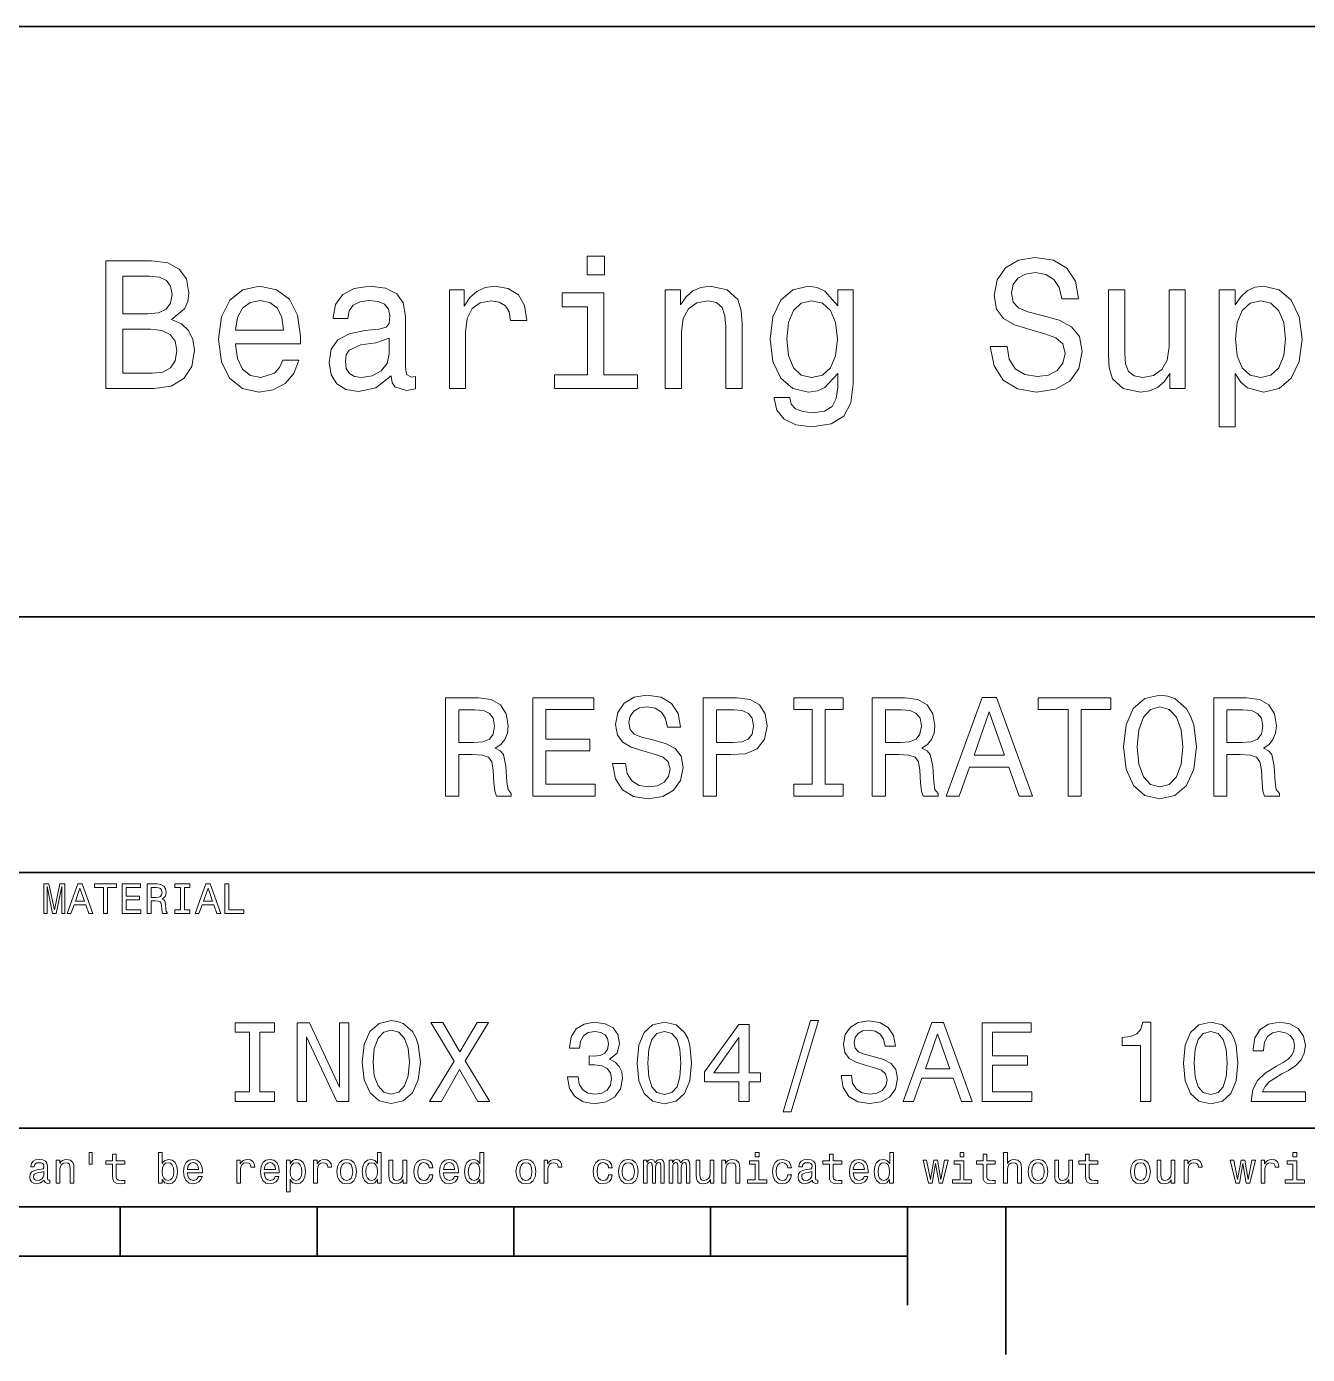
# Model space of a CAD drawing. Extents: x 0 to 420, y 0 to 297.
# Drawn here: x 265.2 to 330.3, y 2.5 to 70 of the extents above; entities that cross this region are included whole.
import ezdxf

# ---------------------------------------------------------------- set-up
doc = ezdxf.new("R2010")
doc.units = 0

msp = doc.modelspace()

# ---------------------------------------------------------------- linework, layer by layer
at = {"color": 7, "lineweight": 35}
for p, q in [((220, 70), (410, 70)), ((220, 40), (385, 40)), ((220, 27), (385, 27)), ((220, 14), (385, 14)), ((10, 10), (410, 10)), ((220, 10), (410, 10)), ((110, 7.5), (310, 7.5))]:
    msp.add_line(p, q, dxfattribs=at)
at = {"color": 7, "lineweight": 35, "ltscale": 0.0625}
for p, q in [((270, 10), (270, 7.5)), ((280, 10), (280, 7.5)), ((290, 10), (290, 7.5)), ((300, 10), (300, 7.5))]:
    msp.add_line(p, q, dxfattribs=at)
at = {"color": 7, "lineweight": 35, "ltscale": 0.125}
msp.add_line((310, 10), (310, 5), dxfattribs=at)
at = {"color": 7, "lineweight": 35, "ltscale": 0.1875}
msp.add_line((315, 10), (315, 2.5), dxfattribs=at)
at = {"color": 7, "lineweight": 13}
for points in [[(272.606598, 55.107708), (273.262238, 55.650936), (273.430817, 56.016209), (273.48703, 56.465775), (273.365265, 57.168224), (273, 57.673988), (272.409912, 57.983067), (271.585724, 58.095459), (269.272308, 58.095459), (269.272308, 51.595459), (271.716858, 51.595459), (272.587891, 51.726582), (273.234131, 52.110588), (273.636871, 52.719379), (273.777374, 53.543587), (273.693054, 54.09618), (273.468292, 54.555115), (273.102997, 54.892288)], [(294.597961, 58.320244), (293.726929, 58.320244), (293.726929, 57.383644), (294.597961, 57.383644)], [(315.062653, 53.740273), (314.210358, 53.740273), (314.397675, 52.747475), (314.865967, 52.01693), (315.587158, 51.576729), (316.561218, 51.417503), (317.525909, 51.56736), (318.247101, 51.979465), (318.706024, 52.625717), (318.874634, 53.478024), (318.734131, 54.246037), (318.340759, 54.742432), (317.703888, 55.070244), (316.851563, 55.313759), (316.121033, 55.491714), (315.643372, 55.697765), (315.371735, 55.997475), (315.287445, 56.465775), (315.371735, 56.887245), (315.615265, 57.205688), (315.989899, 57.421108), (316.505035, 57.496037), (317.02951, 57.402374), (317.44162, 57.149494), (317.713257, 56.728024), (317.84436, 56.1567), (318.696655, 56.1567), (318.696655, 56.17543), (318.546814, 57.055832), (318.106628, 57.711452), (317.413513, 58.123558), (316.476929, 58.264046), (315.634003, 58.123558), (314.978363, 57.730186), (314.556885, 57.121395), (314.407043, 56.334652), (314.528809, 55.632202), (314.884705, 55.154537), (315.446655, 54.836094), (316.214691, 54.592579), (316.973328, 54.377159), (317.544647, 54.171108), (317.891205, 53.871395), (318.012939, 53.384365), (317.900574, 52.887966), (317.610229, 52.513325), (317.170013, 52.279175), (316.598694, 52.20425), (315.961792, 52.307274), (315.474762, 52.606987), (315.16568, 53.094017)], [(271.407776, 55.398052), (270.134003, 55.398052), (270.134003, 57.318081), (271.482697, 57.318081), (271.988464, 57.261887), (272.34436, 57.0933), (272.559784, 56.802952), (272.634705, 56.372116), (272.550415, 55.94128), (272.325623, 55.641567), (271.94162, 55.45425)], [(275.856598, 53.871395), (279.153442, 53.871395), (279.162811, 54.255402), (279.012939, 55.332489), (278.600861, 56.137966), (277.945221, 56.625), (277.074188, 56.802952), (276.221893, 56.615631), (275.566254, 56.091137), (275.144806, 55.238831), (274.994934, 54.11491), (275.135437, 52.962894), (275.556915, 52.119953), (276.203156, 51.595459), (277.046082, 51.417503), (277.776642, 51.539265), (278.376068, 51.857708), (278.816254, 52.363472), (279.069153, 53.037823), (278.254303, 53.037823), (278.085724, 52.663181), (277.842194, 52.382202), (277.149109, 52.157417), (276.615265, 52.260445), (276.212524, 52.588253), (275.950287, 53.122116), (275.856598, 53.843296)], [(283.761505, 52.25108), (283.761505, 52.22298), (283.80835, 51.904537), (283.948822, 51.679752), (284.538879, 51.501801), (284.997833, 51.576729), (284.997833, 52.213615), (284.801147, 52.185516), (284.538879, 52.307274), (284.492065, 52.681915), (284.492065, 55.28566), (284.379669, 55.950645), (284.051849, 56.418945), (283.48053, 56.699924), (282.675049, 56.802952), (281.888306, 56.690559), (281.307617, 56.372116), (280.942352, 55.875717), (280.820587, 55.2201), (280.820587, 55.163902), (281.560516, 55.163902), (281.626068, 55.557274), (281.832123, 55.838253), (282.169281, 56.006844), (282.646973, 56.072403), (283.105896, 56.025574), (283.433716, 55.885086), (283.630402, 55.641567), (283.695953, 55.304394), (283.658478, 54.911022), (283.508636, 54.714336), (283.134003, 54.620674), (282.431549, 54.545746), (281.626068, 54.377159), (281.054749, 54.077446), (280.71756, 53.609146), (280.614532, 52.916065), (280.708191, 52.297909), (280.998535, 51.838974), (281.466858, 51.54863), (282.113098, 51.445602), (282.984131, 51.642288)], [(286.721161, 51.595459), (287.54538, 51.595459), (287.54538, 54.470818), (287.629669, 55.163902), (287.882538, 55.660301), (288.294647, 55.960014), (288.84726, 56.063038), (289.259338, 55.997475), (289.56842, 55.810158), (289.755737, 55.491714), (289.82132, 55.060875), (290.654877, 55.060875), (290.54248, 55.819523), (290.233398, 56.362751), (289.718292, 56.690559), (289.015839, 56.802952), (288.538177, 56.728024), (288.126068, 56.540703), (287.760803, 56.22226), (287.470459, 55.791424), (287.470459, 56.625), (286.721161, 56.625)], [(297.688751, 51.595459), (298.512939, 51.595459), (298.512939, 54.498917), (298.59726, 55.163902), (298.868866, 55.650936), (299.290344, 55.950645), (299.852295, 56.063038), (300.301849, 55.969379), (300.582825, 55.716496), (300.723328, 55.295029), (300.770142, 54.733067), (300.770142, 51.595459), (301.59436, 51.595459), (301.59436, 54.901653), (301.556885, 55.566639), (301.388306, 56.119232), (300.835724, 56.625), (299.97406, 56.802952), (299.496368, 56.737389), (299.093658, 56.559437), (298.747101, 56.259724), (298.475494, 55.856987), (298.475494, 56.625), (297.688751, 56.625)], [(307.242065, 51.820244), (307.242065, 56.625), (306.455322, 56.625), (306.455322, 55.810158), (305.809052, 56.550072), (305.41568, 56.737389), (304.975494, 56.802952), (304.179382, 56.615631), (303.561218, 56.091137), (303.158478, 55.248196), (303.018005, 54.11491), (303.158478, 52.97226), (303.561218, 52.129322), (304.179382, 51.595459), (304.975494, 51.417503), (305.425049, 51.483067), (305.799683, 51.651653), (306.455322, 52.363472), (306.455322, 51.651653), (306.380371, 51.089695), (306.174347, 50.686958), (305.780975, 50.452808), (305.190918, 50.368515), (304.675781, 50.424709), (304.310516, 50.565201), (304.095093, 50.808716), (304.02951, 51.136524), (303.233398, 51.136524), (303.233398, 51.09906), (303.355164, 50.499638), (303.729797, 50.050072), (304.329224, 49.759724), (305.144073, 49.656696), (306.118134, 49.797188), (306.764404, 50.190559), (307.129669, 50.874279)], [(326.657776, 55.847622), (326.657776, 56.625), (325.833557, 56.625), (325.833557, 49.647331), (326.657776, 49.647331), (326.657776, 52.363472), (326.94812, 51.923267), (327.275909, 51.632923), (328.100128, 51.417503), (328.886871, 51.595459), (329.505035, 52.129322), (329.907776, 52.97226), (330.057617, 54.11491), (329.907776, 55.248196), (329.505035, 56.091137), (328.886871, 56.615631), (328.100128, 56.802952), (327.650574, 56.746758), (327.266541, 56.568802), (326.938751, 56.269089)], [(275.856598, 54.56448), (275.959625, 55.210732), (276.212524, 55.6884), (276.596527, 55.978745), (277.102295, 56.081772), (277.598694, 55.978745), (277.982697, 55.6884), (278.216858, 55.210732), (278.301147, 54.56448)], [(294.569885, 52.288544), (294.569885, 56.456409), (292.453156, 56.456409), (292.453156, 55.75396), (293.745667, 55.75396), (293.745667, 52.288544), (292.059784, 52.288544), (292.059784, 51.595459), (296.274475, 51.595459), (296.274475, 52.288544)], [(303.8703, 54.11491), (303.95459, 54.948486), (304.207489, 55.566639), (304.600861, 55.931915), (305.125336, 56.063038), (305.677948, 55.931915), (306.090027, 55.566639), (306.342926, 54.948486), (306.436584, 54.11491), (306.342926, 53.262608), (306.090027, 52.653816), (305.677948, 52.279175), (305.125336, 52.157417), (304.600861, 52.279175), (304.207489, 52.653816), (303.95459, 53.271973)], [(324.119568, 56.625), (323.29538, 56.625), (323.29538, 53.721539), (323.201721, 53.047188), (322.930115, 52.560158), (322.508636, 52.260445), (321.956024, 52.166786), (321.515839, 52.241714), (321.234863, 52.466496), (321.075623, 52.850502), (321.038177, 53.39373), (321.038177, 56.625), (320.213959, 56.625), (320.213959, 53.318802), (320.242065, 52.653816), (320.420013, 52.101223), (320.963257, 51.595459), (321.83429, 51.417503), (322.302582, 51.483067), (322.705322, 51.651653), (323.051849, 51.942001), (323.332825, 52.363472), (323.332825, 51.595459), (324.119568, 51.595459)], [(327.959656, 52.157417), (327.407043, 52.279175), (327.004303, 52.653816), (326.751434, 53.262608), (326.667145, 54.11491), (326.751434, 54.957851), (327.004303, 55.566639), (327.407043, 55.931915), (327.959656, 56.063038), (328.465393, 55.931915), (328.868134, 55.557274), (329.121033, 54.948486), (329.214691, 54.11491), (329.121033, 53.271973), (328.868134, 52.653816), (328.465393, 52.279175)], [(271.613831, 52.372837), (270.134003, 52.372837), (270.134003, 54.611309), (271.52951, 54.611309), (272.119568, 54.545746), (272.541046, 54.34906), (272.793945, 54.011887), (272.878235, 53.524853), (272.793945, 53.009724), (272.559784, 52.653816), (272.166412, 52.4384)], [(283.667847, 53.356266), (283.55545, 52.869236), (283.255737, 52.494595), (282.806183, 52.25108), (282.253601, 52.166786), (281.897675, 52.213615), (281.644806, 52.363472), (281.485565, 52.625717), (281.438751, 52.990993), (281.476196, 53.318802), (281.626068, 53.552952), (282.225494, 53.815201), (282.984131, 53.927593), (283.667847, 54.152374)], [(286.527374, 30.881124), (287.197418, 30.881124), (287.197418, 32.992077), (287.881836, 32.992077), (288.386169, 32.970463), (288.703186, 32.869598), (288.876099, 32.631844), (288.94812, 32.206772), (288.984161, 31.558357), (289.027374, 31.133286), (289.113831, 30.881124), (289.870331, 30.881124), (289.870331, 31.018013), (289.70462, 31.219742), (289.646973, 31.594381), (289.596558, 32.401299), (289.47406, 32.999279), (289.30835, 33.1866), (289.049011, 33.323486), (289.337189, 33.503601), (289.53891, 33.755764), (289.668579, 34.072765), (289.711823, 34.454613), (289.610962, 35.059799), (289.322784, 35.513687), (288.84726, 35.787464), (288.198853, 35.881126), (286.527374, 35.881126)], [(290.958221, 30.881124), (294.128235, 30.881124), (294.128235, 31.486311), (291.621033, 31.486311), (291.621033, 33.179394), (293.854462, 33.179394), (293.854462, 33.777378), (291.621033, 33.777378), (291.621033, 35.275936), (294.070618, 35.275936), (294.070618, 35.881126), (290.958221, 35.881126)], [(295.670044, 32.530979), (295.014404, 32.530979), (295.158508, 31.767292), (295.518738, 31.205332), (296.073486, 30.866714), (296.822784, 30.744236), (297.56485, 30.85951), (298.119598, 31.176514), (298.472626, 31.673632), (298.602325, 32.32925), (298.494232, 32.920029), (298.19165, 33.301872), (297.701721, 33.554035), (297.046112, 33.741356), (296.484161, 33.878242), (296.11673, 34.036743), (295.907776, 34.267292), (295.842957, 34.627522), (295.907776, 34.951729), (296.095093, 35.196686), (296.383301, 35.362392), (296.779541, 35.420029), (297.183014, 35.347984), (297.5, 35.153458), (297.708954, 34.82925), (297.809814, 34.389771), (298.465424, 34.389771), (298.465424, 34.404179), (298.350159, 35.081413), (298.011536, 35.585735), (297.478394, 35.902737), (296.757935, 36.010807), (296.109528, 35.902737), (295.605194, 35.600143), (295.280975, 35.131844), (295.16571, 34.526657), (295.259369, 33.986313), (295.533142, 33.618877), (295.965424, 33.37392), (296.556213, 33.1866), (297.139771, 33.020893), (297.579254, 32.862392), (297.845825, 32.631844), (297.939484, 32.257206), (297.853027, 31.87536), (297.6297, 31.587177), (297.291077, 31.407061), (296.851593, 31.349424), (296.361664, 31.428675), (295.98703, 31.659222), (295.749298, 32.033863)], [(299.625366, 30.881124), (300.288177, 30.881124), (300.288177, 32.992077), (301.023071, 32.992077), (301.765137, 33.028099), (302.355927, 33.280258), (302.737762, 33.770172), (302.867432, 34.440201), (302.766571, 35.059799), (302.478394, 35.513687), (302.002899, 35.787464), (301.354462, 35.881126), (299.625366, 35.881126)], [(305.151306, 31.486311), (304.229126, 31.486311), (304.229126, 30.881124), (306.736328, 30.881124), (306.736328, 31.486311), (305.814117, 31.486311), (305.814117, 35.275936), (306.736328, 35.275936), (306.736328, 35.881126), (304.229126, 35.881126), (304.229126, 35.275936), (305.151306, 35.275936)], [(308.213257, 30.881124), (308.883301, 30.881124), (308.883301, 32.992077), (309.567719, 32.992077), (310.072052, 32.970463), (310.389069, 32.869598), (310.561951, 32.631844), (310.634003, 32.206772), (310.670044, 31.558357), (310.713257, 31.133286), (310.799713, 30.881124), (311.556213, 30.881124), (311.556213, 31.018013), (311.390503, 31.219742), (311.332855, 31.594381), (311.28244, 32.401299), (311.159943, 32.999279), (310.994232, 33.1866), (310.734863, 33.323486), (311.023071, 33.503601), (311.224792, 33.755764), (311.354462, 34.072765), (311.397705, 34.454613), (311.296844, 35.059799), (311.008667, 35.513687), (310.533142, 35.787464), (309.884735, 35.881126), (308.213257, 35.881126)], [(311.966858, 30.881124), (312.6297, 30.881124), (313.15564, 32.350864), (315.151306, 32.350864), (315.677246, 30.881124), (316.354462, 30.881124), (314.524506, 35.888329), (313.789642, 35.888329)], [(318.162842, 30.881124), (318.825653, 30.881124), (318.825653, 35.275936), (320.338623, 35.275936), (320.338623, 35.881126), (316.64267, 35.881126), (316.64267, 35.275936), (318.162842, 35.275936)], [(320.979828, 33.381126), (321.109528, 32.257206), (321.484161, 31.428675), (322.067719, 30.917147), (322.831421, 30.744236), (323.587891, 30.917147), (324.17868, 31.428675), (324.546112, 32.257206), (324.683014, 33.381126), (324.546112, 34.497841), (324.387604, 34.951729), (324.17868, 35.32637), (323.587891, 35.837898), (323.227661, 35.967579), (322.831421, 36.018013), (322.060516, 35.837898), (321.476959, 35.333572), (321.109528, 34.505043)], [(325.561951, 30.881124), (326.231995, 30.881124), (326.231995, 32.992077), (326.916443, 32.992077), (327.420746, 32.970463), (327.737762, 32.869598), (327.910675, 32.631844), (327.982727, 32.206772), (328.018738, 31.558357), (328.061951, 31.133286), (328.148438, 30.881124), (328.904907, 30.881124), (328.904907, 31.018013), (328.739197, 31.219742), (328.68158, 31.594381), (328.631134, 32.401299), (328.508667, 32.999279), (328.342957, 33.1866), (328.083588, 33.323486), (328.371765, 33.503601), (328.573486, 33.755764), (328.703186, 34.072765), (328.746399, 34.454613), (328.645538, 35.059799), (328.357361, 35.513687), (327.881836, 35.787464), (327.233429, 35.881126), (325.561951, 35.881126)], [(288.011536, 35.268734), (288.451019, 35.225506), (288.760803, 35.088615), (288.955322, 34.836456), (289.020172, 34.440201), (288.94812, 34.022335), (288.753601, 33.770172), (288.422211, 33.640491), (287.968292, 33.604469), (287.197418, 33.604469), (287.197418, 35.268734)], [(301.174347, 35.268734), (301.606628, 35.225506), (301.923645, 35.088615), (302.110962, 34.836456), (302.175812, 34.440201), (302.10376, 34.022335), (301.909241, 33.770172), (301.57782, 33.640491), (301.123932, 33.604469), (300.288177, 33.604469), (300.288177, 35.268734)], [(309.697418, 35.268734), (310.136902, 35.225506), (310.446686, 35.088615), (310.641205, 34.836456), (310.706055, 34.440201), (310.634003, 34.022335), (310.439484, 33.770172), (310.108063, 33.640491), (309.654175, 33.604469), (308.883301, 33.604469), (308.883301, 35.268734)], [(313.386169, 32.963257), (314.157074, 35.16787), (314.927948, 32.963257)], [(321.671478, 33.381126), (321.750732, 34.252884), (321.988464, 34.894093), (322.355927, 35.283142), (322.831421, 35.420029), (323.299713, 35.283142), (323.667145, 34.886887), (323.904907, 34.245678), (323.991364, 33.381126), (323.904907, 32.509365), (323.667145, 31.868156), (323.299713, 31.479107), (322.831421, 31.349424), (322.355927, 31.479107), (321.988464, 31.868156), (321.750732, 32.502163)], [(327.046112, 35.268734), (327.485596, 35.225506), (327.79541, 35.088615), (327.989929, 34.836456), (328.054749, 34.440201), (327.982727, 34.022335), (327.788208, 33.770172), (327.456787, 33.640491), (327.002899, 33.604469), (326.231995, 33.604469), (326.231995, 35.268734)], [(266.110229, 24.918587), (266.276642, 24.918587), (266.276642, 26.280258), (266.557648, 24.918587), (266.74353, 24.918587), (267.022339, 26.280258), (267.022339, 24.918587), (267.190918, 24.918587), (267.190918, 26.418587), (266.927246, 26.418587), (266.650574, 25.095819), (266.376068, 26.418587), (266.110229, 26.418587)], [(267.294678, 24.918587), (267.49353, 24.918587), (267.651306, 25.359509), (268.25, 25.359509), (268.407776, 24.918587), (268.610962, 24.918587), (268.061951, 26.420748), (267.841492, 26.420748)], [(269.153473, 24.918587), (269.352295, 24.918587), (269.352295, 26.23703), (269.806183, 26.23703), (269.806183, 26.418587), (268.697418, 26.418587), (268.697418, 26.23703), (269.153473, 26.23703)], [(270.100159, 24.918587), (271.051147, 24.918587), (271.051147, 25.100143), (270.298981, 25.100143), (270.298981, 25.608068), (270.969025, 25.608068), (270.969025, 25.787462), (270.298981, 25.787462), (270.298981, 26.23703), (271.033875, 26.23703), (271.033875, 26.418587), (270.100159, 26.418587)], [(271.373199, 24.918587), (271.574219, 24.918587), (271.574219, 25.551872), (271.779541, 25.551872), (271.930847, 25.545387), (272.02594, 25.515129), (272.07782, 25.443804), (272.099426, 25.31628), (272.110229, 25.121758), (272.123199, 24.994236), (272.149139, 24.918587), (272.376068, 24.918587), (272.376068, 24.959654), (272.326355, 25.020172), (272.309082, 25.132565), (272.293945, 25.37464), (272.257202, 25.554033), (272.207489, 25.610229), (272.129669, 25.651297), (272.216125, 25.70533), (272.276672, 25.780979), (272.315552, 25.87608), (272.328522, 25.990633), (272.298279, 26.17219), (272.211823, 26.308357), (272.069153, 26.39049), (271.874634, 26.418587), (271.373199, 26.418587)], [(273.056915, 25.100143), (272.780273, 25.100143), (272.780273, 24.918587), (273.53241, 24.918587), (273.53241, 25.100143), (273.255768, 25.100143), (273.255768, 26.23703), (273.53241, 26.23703), (273.53241, 26.418587), (272.780273, 26.418587), (272.780273, 26.23703), (273.056915, 26.23703)], [(273.800446, 24.918587), (273.999268, 24.918587), (274.157074, 25.359509), (274.755768, 25.359509), (274.913544, 24.918587), (275.11673, 24.918587), (274.567719, 26.420748), (274.34726, 26.420748)], [(275.319885, 24.918587), (276.283875, 24.918587), (276.283875, 25.100143), (275.518738, 25.100143), (275.518738, 26.418587), (275.319885, 26.418587)], [(267.720459, 25.543226), (267.951721, 26.204609), (268.182983, 25.543226)], [(271.818451, 26.234869), (271.950287, 26.221901), (272.043213, 26.180834), (272.101593, 26.105186), (272.121033, 25.986311), (272.099426, 25.86095), (272.041077, 25.785301), (271.94165, 25.746397), (271.805481, 25.73559), (271.574219, 25.73559), (271.574219, 26.234869)], [(274.226227, 25.543226), (274.457489, 26.204609), (274.688751, 25.543226)], [(276.567688, 15.84438), (275.829956, 15.84438), (275.829956, 15.36023), (277.835724, 15.36023), (277.835724, 15.84438), (277.097961, 15.84438), (277.097961, 18.87608), (277.835724, 18.87608), (277.835724, 19.360229), (275.829956, 19.360229), (275.829956, 18.87608), (276.567688, 18.87608)], [(278.988464, 15.36023), (279.466827, 15.36023), (279.466827, 18.639769), (280.999969, 15.36023), (281.616699, 15.36023), (281.616699, 19.360229), (281.132538, 19.360229), (281.132538, 16.080692), (279.616699, 19.360229), (278.988464, 19.360229)], [(282.291046, 17.360229), (282.394806, 16.461096), (282.694489, 15.798271), (283.161377, 15.389049), (283.772308, 15.25072), (284.377502, 15.389049), (284.850128, 15.798271), (285.144073, 16.461096), (285.253571, 17.360229), (285.144073, 18.253601), (285.017273, 18.616714), (284.850128, 18.916426), (284.377502, 19.325649), (284.089325, 19.429394), (283.772308, 19.46974), (283.155609, 19.325649), (282.688751, 18.92219), (282.394806, 18.259365)], [(282.84436, 17.360229), (282.907745, 18.057636), (283.097961, 18.570604), (283.391907, 18.881844), (283.772308, 18.991354), (284.146942, 18.881844), (284.440887, 18.564842), (284.631104, 18.051872), (284.700256, 17.360229), (284.631104, 16.662825), (284.440887, 16.149857), (284.146942, 15.838616), (283.772308, 15.73487), (283.391907, 15.838616), (283.097961, 16.149857), (282.907745, 16.657061)], [(285.714661, 15.36023), (286.319855, 15.36023), (287.236298, 16.979828), (288.170013, 15.36023), (288.780945, 15.36023), (287.530243, 17.417868), (288.71756, 19.365993), (288.135437, 19.365993), (287.253571, 17.884726), (286.389038, 19.365993), (285.783844, 19.365993), (286.965393, 17.412104)], [(292.729095, 16.616714), (292.729095, 16.576368), (292.821289, 16.023054), (293.092194, 15.608069), (293.518707, 15.342939), (294.083557, 15.244957), (294.682983, 15.342939), (295.132538, 15.596541), (295.420715, 16), (295.524475, 16.518732), (295.478363, 16.858789), (295.351563, 17.135447), (295.144073, 17.348703), (294.867401, 17.504322), (295.242065, 17.815561), (295.374634, 18.311239), (295.288177, 18.760807), (295.040314, 19.100864), (294.636871, 19.314121), (294.083557, 19.38905), (293.564819, 19.296829), (293.167114, 19.043228), (292.907776, 18.639769), (292.821289, 18.103746), (292.821289, 18.0634), (293.334259, 18.0634), (293.380371, 18.432276), (293.530243, 18.697407), (293.772308, 18.858789), (294.112366, 18.916426), (294.412079, 18.870317), (294.631104, 18.749279), (294.763672, 18.553314), (294.815552, 18.288185), (294.763672, 18.005764), (294.625336, 17.815561), (294.38327, 17.700289), (294.054749, 17.665707), (293.829956, 17.671471), (293.829956, 17.216139), (294.112366, 17.227665), (294.475494, 17.175793), (294.746368, 17.037464), (294.907776, 16.812679), (294.965393, 16.518732), (294.902008, 16.184439), (294.734863, 15.9366), (294.469727, 15.78098), (294.118134, 15.729107), (293.755035, 15.786743), (293.489899, 15.959654), (293.322754, 16.236311), (293.259338, 16.616714)], [(296.262238, 17.314121), (296.348694, 16.409222), (296.619568, 15.763689), (297.051849, 15.371758), (297.651276, 15.244957), (298.244934, 15.371758), (298.677216, 15.763689), (298.942352, 16.409222), (299.034546, 17.314121), (298.942352, 18.213257), (298.832825, 18.570604), (298.677216, 18.864553), (298.244934, 19.256485), (297.651276, 19.38905), (297.051849, 19.256485), (296.619568, 18.858789), (296.348694, 18.213257)], [(296.815552, 17.314121), (296.861664, 18.011528), (297.005737, 18.512968), (297.265106, 18.806915), (297.651276, 18.910664), (298.031677, 18.806915), (298.291046, 18.512968), (298.43515, 18.011528), (298.481262, 17.314121), (298.43515, 16.61095), (298.291046, 16.10951), (298.031677, 15.815562), (297.651276, 15.717579), (297.265106, 15.815562), (297.005737, 16.10951), (296.861664, 16.61095)], [(301.438019, 15.36023), (301.956757, 15.36023), (301.956757, 16.351585), (302.527344, 16.351585), (302.527344, 16.812679), (301.956757, 16.812679), (301.956757, 19.273775), (301.432251, 19.273775), (299.680084, 16.858789), (299.680084, 16.351585), (301.438019, 16.351585)], [(303.69162, 14.824207), (304.089325, 14.824207), (305.484131, 19.46974), (305.080658, 19.46974)], [(307.149841, 16.680115), (306.625336, 16.680115), (306.740601, 16.069164), (307.028809, 15.619596), (307.472595, 15.348703), (308.072021, 15.25072), (308.66568, 15.342939), (309.109497, 15.596541), (309.391907, 15.994236), (309.495667, 16.518732), (309.40921, 16.991354), (309.167114, 17.296829), (308.775208, 17.498558), (308.250702, 17.648415), (307.801117, 17.757925), (307.507172, 17.884726), (307.340027, 18.069164), (307.288147, 18.357349), (307.340027, 18.616714), (307.489899, 18.812679), (307.720428, 18.945244), (308.037445, 18.991354), (308.360199, 18.933718), (308.6138, 18.778097), (308.780945, 18.518732), (308.861633, 18.167147), (309.386139, 18.167147), (309.386139, 18.178675), (309.293915, 18.720461), (309.023041, 19.123919), (308.596527, 19.377522), (308.020142, 19.463978), (307.501404, 19.377522), (307.097961, 19.135447), (306.838593, 18.760807), (306.746368, 18.276657), (306.821289, 17.844379), (307.040314, 17.550432), (307.386139, 17.354467), (307.858765, 17.204611), (308.325623, 17.072046), (308.677216, 16.945244), (308.890472, 16.760807), (308.965393, 16.461096), (308.89624, 16.155619), (308.71756, 15.925072), (308.446655, 15.78098), (308.095093, 15.73487), (307.703156, 15.798271), (307.403442, 15.982709), (307.213226, 16.282421)], [(309.778076, 15.36023), (310.30835, 15.36023), (310.729065, 16.536022), (312.325623, 16.536022), (312.746368, 15.36023), (313.288147, 15.36023), (311.824188, 19.365993), (311.236298, 19.365993)], [(313.789612, 15.36023), (316.325623, 15.36023), (316.325623, 15.84438), (314.319855, 15.84438), (314.319855, 17.198847), (316.106598, 17.198847), (316.106598, 17.677233), (314.319855, 17.677233), (314.319855, 18.87608), (316.27951, 18.87608), (316.27951, 19.360229), (313.789612, 19.360229)], [(321.835724, 15.36023), (322.360199, 15.36023), (322.360199, 19.38905), (321.968262, 19.38905), (321.864532, 19.037464), (321.657043, 18.801153), (321.340027, 18.662825), (320.902008, 18.616714), (320.902008, 18.207493), (321.835724, 18.207493)], [(324.020142, 17.314121), (324.106598, 16.409222), (324.377502, 15.763689), (324.809784, 15.371758), (325.40921, 15.244957), (326.002869, 15.371758), (326.43515, 15.763689), (326.700256, 16.409222), (326.79248, 17.314121), (326.700256, 18.213257), (326.590759, 18.570604), (326.43515, 18.864553), (326.002869, 19.256485), (325.40921, 19.38905), (324.809784, 19.256485), (324.377502, 18.858789), (324.106598, 18.213257)], [(324.573456, 17.314121), (324.619568, 18.011528), (324.763672, 18.512968), (325.023041, 18.806915), (325.40921, 18.910664), (325.789612, 18.806915), (326.048981, 18.512968), (326.193054, 18.011528), (326.239166, 17.314121), (326.193054, 16.61095), (326.048981, 16.10951), (325.789612, 15.815562), (325.40921, 15.717579), (325.023041, 15.815562), (324.763672, 16.10951), (324.619568, 16.61095)], [(327.472595, 15.36023), (330.221893, 15.36023), (330.221893, 15.855907), (328.048981, 15.855907), (328.170013, 16.126801), (328.377502, 16.351585), (329.017273, 16.760807), (329.35733, 16.933718), (329.737732, 17.181557), (330.008636, 17.46974), (330.164246, 17.809797), (330.221893, 18.195965), (330.123901, 18.680115), (329.852997, 19.060518), (329.438019, 19.302593), (328.902008, 19.38905), (328.348694, 19.291065), (327.927948, 19.020172), (327.657043, 18.587896), (327.564819, 18.01729), (327.564819, 17.9366), (328.089325, 17.9366), (328.089325, 17.982708), (328.141205, 18.37464), (328.296814, 18.662825), (328.544647, 18.847261), (328.873169, 18.910664), (329.207458, 18.853025), (329.455322, 18.708933), (329.616699, 18.48415), (329.674316, 18.201729), (329.633972, 17.9366), (329.524475, 17.711815), (329.340027, 17.51585), (329.086426, 17.342939), (328.746368, 17.158501), (328.181549, 16.801153), (327.783844, 16.42075), (327.547546, 15.959654), (327.472595, 15.377522)], [(300.164246, 16.812679), (301.438019, 18.605186), (301.438019, 16.812679)], [(310.913513, 17.025936), (311.530243, 18.789625), (312.146942, 17.025936)], [(266.131836, 11.365634), (266.131836, 11.35915), (266.142639, 11.285663), (266.175049, 11.233789), (266.311218, 11.192723), (266.417145, 11.210014), (266.417145, 11.356989), (266.371765, 11.350505), (266.311218, 11.378602), (266.300415, 11.465057), (266.300415, 12.065923), (266.274475, 12.21938), (266.198853, 12.32745), (266.066986, 12.392291), (265.881104, 12.416066), (265.699554, 12.39013), (265.565552, 12.316643), (265.481262, 12.202089), (265.453156, 12.050793), (265.453156, 12.037825), (265.623901, 12.037825), (265.639038, 12.128603), (265.686584, 12.193444), (265.764404, 12.232349), (265.874634, 12.247478), (265.98053, 12.236671), (266.056183, 12.204251), (266.101563, 12.148055), (266.116699, 12.070245), (266.108063, 11.979467), (266.073486, 11.934078), (265.98703, 11.912464), (265.824921, 11.895173), (265.639038, 11.856268), (265.507202, 11.787104), (265.429382, 11.679035), (265.405609, 11.519093), (265.427216, 11.376441), (265.494232, 11.270534), (265.602295, 11.20353), (265.751434, 11.179755), (265.952454, 11.225144)], [(266.7435, 11.214337), (266.933716, 11.214337), (266.933716, 11.884366), (266.953156, 12.037825), (267.015839, 12.150216), (267.113098, 12.21938), (267.242798, 12.245317), (267.346527, 12.223703), (267.411377, 12.165346), (267.443787, 12.068084), (267.45459, 11.938401), (267.45459, 11.214337), (267.644806, 11.214337), (267.644806, 11.977305), (267.636169, 12.130764), (267.59726, 12.258286), (267.469727, 12.375), (267.270874, 12.416066), (267.160645, 12.400937), (267.067719, 12.359871), (266.987732, 12.290707), (266.925049, 12.197767), (266.925049, 12.375), (266.7435, 12.375)], [(268.420746, 12.768372), (268.420746, 12.180475), (268.565552, 12.180475), (268.565552, 12.768372)], [(269.600861, 12.173991), (269.600861, 11.59258), (269.613831, 11.404539), (269.674347, 11.274856), (269.79538, 11.199207), (270.000702, 11.173271), (270.225494, 11.184078), (270.225494, 11.348343), (270.061218, 11.335375), (269.912079, 11.352666), (269.832123, 11.4067), (269.797546, 11.497478), (269.791046, 11.625), (269.791046, 12.173991), (270.225494, 12.173991), (270.225494, 12.336096), (269.791046, 12.336096), (269.791046, 12.675432), (269.600861, 12.675432), (269.600861, 12.336096), (269.272339, 12.336096), (269.272339, 12.173991)], [(272.127502, 11.393732), (272.268005, 11.227305), (272.460358, 11.173271), (272.641907, 11.214337), (272.786743, 11.337536), (272.877502, 11.534222), (272.912079, 11.79575), (272.877502, 12.057277), (272.784576, 12.251801), (272.641907, 12.372839), (272.460358, 12.416066), (272.270142, 12.359871), (272.192352, 12.290707), (272.127502, 12.197767), (272.127502, 12.766211), (271.937317, 12.766211), (271.937317, 11.214337), (272.127502, 11.214337)], [(272.71756, 11.79575), (272.695953, 11.601225), (272.637604, 11.458573), (272.544647, 11.372118), (272.427948, 11.34402), (272.300415, 11.372118), (272.207489, 11.458573), (272.149109, 11.599064), (272.129669, 11.79575), (272.149109, 11.990274), (272.207489, 12.130764), (272.300415, 12.215057), (272.427948, 12.245317), (272.544647, 12.215057), (272.637604, 12.128603), (272.695953, 11.988112)], [(273.41568, 11.739553), (274.176483, 11.739553), (274.17865, 11.82817), (274.144073, 12.076729), (274.048981, 12.262609), (273.897675, 12.375), (273.696655, 12.416066), (273.5, 12.372839), (273.348694, 12.251801), (273.251434, 12.055116), (273.216858, 11.79575), (273.249268, 11.5299), (273.346527, 11.335375), (273.495667, 11.214337), (273.690186, 11.173271), (273.858765, 11.201369), (273.997101, 11.274856), (274.098694, 11.391571), (274.157043, 11.547191), (273.968994, 11.547191), (273.930115, 11.460735), (273.873901, 11.395893), (273.713959, 11.34402), (273.590759, 11.367796), (273.497833, 11.443444), (273.437317, 11.566643), (273.41568, 11.733069)], [(273.41568, 11.899496), (273.439453, 12.048632), (273.497833, 12.158862), (273.586426, 12.225864), (273.703156, 12.24964), (273.817719, 12.225864), (273.906311, 12.158862), (273.960358, 12.048632), (273.979797, 11.899496)], [(275.922882, 11.214337), (276.113098, 11.214337), (276.113098, 11.877882), (276.132538, 12.037825), (276.190918, 12.152378), (276.286011, 12.221542), (276.413513, 12.245317), (276.508636, 12.230187), (276.579956, 12.18696), (276.623169, 12.113473), (276.638306, 12.01405), (276.830688, 12.01405), (276.804749, 12.189121), (276.733398, 12.314482), (276.614532, 12.39013), (276.452423, 12.416066), (276.342194, 12.398775), (276.247101, 12.355548), (276.162811, 12.282061), (276.095795, 12.182637), (276.095795, 12.375), (275.922882, 12.375)], [(277.319153, 11.739553), (278.079956, 11.739553), (278.082123, 11.82817), (278.047546, 12.076729), (277.952423, 12.262609), (277.801147, 12.375), (277.600128, 12.416066), (277.403442, 12.372839), (277.252136, 12.251801), (277.154877, 12.055116), (277.1203, 11.79575), (277.15271, 11.5299), (277.249969, 11.335375), (277.399109, 11.214337), (277.593628, 11.173271), (277.762238, 11.201369), (277.900543, 11.274856), (278.002136, 11.391571), (278.060486, 11.547191), (277.872467, 11.547191), (277.833557, 11.460735), (277.777344, 11.395893), (277.617401, 11.34402), (277.494202, 11.367796), (277.401276, 11.443444), (277.340759, 11.566643), (277.319153, 11.733069)], [(277.319153, 11.899496), (277.342926, 12.048632), (277.401276, 12.158862), (277.489899, 12.225864), (277.606598, 12.24964), (277.721161, 12.225864), (277.809784, 12.158862), (277.8638, 12.048632), (277.88327, 11.899496)], [(278.63327, 12.195605), (278.63327, 12.375), (278.443054, 12.375), (278.443054, 10.76477), (278.63327, 10.76477), (278.63327, 11.391571), (278.700256, 11.289986), (278.775909, 11.222982), (278.966125, 11.173271), (279.147675, 11.214337), (279.290314, 11.337536), (279.38327, 11.532061), (279.417847, 11.79575), (279.38327, 12.057277), (279.290314, 12.251801), (279.147675, 12.372839), (278.966125, 12.416066), (278.862366, 12.403098), (278.773743, 12.362032), (278.69812, 12.292868)], [(278.933685, 11.34402), (278.806183, 11.372118), (278.713226, 11.458573), (278.654877, 11.599064), (278.635437, 11.79575), (278.654877, 11.990274), (278.713226, 12.130764), (278.806183, 12.215057), (278.933685, 12.245317), (279.050415, 12.215057), (279.143341, 12.128603), (279.201721, 11.988112), (279.223328, 11.79575), (279.201721, 11.601225), (279.143341, 11.458573), (279.050415, 11.372118)], [(279.826355, 11.214337), (280.016541, 11.214337), (280.016541, 11.877882), (280.036011, 12.037825), (280.09436, 12.152378), (280.189453, 12.221542), (280.316986, 12.245317), (280.412079, 12.230187), (280.483398, 12.18696), (280.526642, 12.113473), (280.541748, 12.01405), (280.734131, 12.01405), (280.708191, 12.189121), (280.636871, 12.314482), (280.517975, 12.39013), (280.355896, 12.416066), (280.245667, 12.398775), (280.150543, 12.355548), (280.066254, 12.282061), (279.999268, 12.182637), (279.999268, 12.375), (279.826355, 12.375)], [(280.999969, 11.793588), (281.034546, 11.5299), (281.133972, 11.335375), (281.291748, 11.214337), (281.503571, 11.173271), (281.713226, 11.214337), (281.871002, 11.333214), (281.970428, 11.527738), (282.007172, 11.793588), (281.970428, 12.057277), (281.871002, 12.253963), (281.713226, 12.372839), (281.503571, 12.416066), (281.291748, 12.372839), (281.133972, 12.251801), (281.034546, 12.057277)], [(281.194489, 11.79575), (281.213959, 11.990274), (281.274475, 12.130764), (281.371735, 12.217219), (281.503571, 12.247478), (281.63327, 12.217219), (281.73053, 12.132925), (281.791046, 11.990274), (281.812653, 11.79575), (281.791046, 11.599064), (281.73053, 11.456412), (281.63327, 11.369957), (281.503571, 11.341859), (281.371735, 11.369957), (281.274475, 11.456412), (281.213959, 11.599064)], [(283.070587, 11.393732), (283.070587, 11.214337), (283.260773, 11.214337), (283.260773, 12.766211), (283.072754, 12.766211), (283.072754, 12.197767), (282.927917, 12.362032), (282.839294, 12.400937), (282.737732, 12.416066), (282.554016, 12.372839), (282.411346, 12.251801), (282.31842, 12.057277), (282.286011, 11.79575), (282.31842, 11.534222), (282.411346, 11.337536), (282.554016, 11.214337), (282.737732, 11.173271), (282.839294, 11.188401), (282.930084, 11.227305)], [(282.770142, 12.245317), (282.895508, 12.215057), (282.990601, 12.130764), (283.046814, 11.990274), (283.06842, 11.79575), (283.046814, 11.599064), (282.990601, 11.458573), (282.895508, 11.372118), (282.770142, 11.34402), (282.651276, 11.372118), (282.560486, 11.458573), (282.499969, 11.601225), (282.48053, 11.79575), (282.499969, 11.988112), (282.560486, 12.128603), (282.651276, 12.215057)], [(284.553284, 12.375), (284.363098, 12.375), (284.363098, 11.704971), (284.341461, 11.549352), (284.278778, 11.43696), (284.181519, 11.367796), (284.054016, 11.346182), (283.952423, 11.363473), (283.887573, 11.415346), (283.85083, 11.503963), (283.842194, 11.629323), (283.842194, 12.375), (283.651978, 12.375), (283.651978, 11.612032), (283.658478, 11.458573), (283.699524, 11.331052), (283.82489, 11.214337), (284.025909, 11.173271), (284.133972, 11.188401), (284.226929, 11.227305), (284.306885, 11.294309), (284.371735, 11.391571), (284.371735, 11.214337), (284.553284, 11.214337)], [(285.698822, 11.990274), (285.886841, 11.990274), (285.847961, 12.163185), (285.755005, 12.299352), (285.610199, 12.383646), (285.42215, 12.416066), (285.214661, 12.372839), (285.056885, 12.251801), (284.957458, 12.055116), (284.922882, 11.791427), (284.955292, 11.5299), (285.052551, 11.335375), (285.206024, 11.214337), (285.41568, 11.173271), (285.601563, 11.205692), (285.746368, 11.29647), (285.845795, 11.439121), (285.889038, 11.629323), (285.707458, 11.629323), (285.675049, 11.508286), (285.614532, 11.417507), (285.528076, 11.361311), (285.42215, 11.34402), (285.290314, 11.372118), (285.195221, 11.458573), (285.136841, 11.599064), (285.117401, 11.797911), (285.136841, 11.992435), (285.197388, 12.132925), (285.294647, 12.21938), (285.42215, 12.24964), (285.534546, 12.230187), (285.618835, 12.180475), (285.675049, 12.098343)], [(286.427216, 11.739553), (287.188019, 11.739553), (287.190186, 11.82817), (287.155579, 12.076729), (287.060486, 12.262609), (286.90918, 12.375), (286.708191, 12.416066), (286.511505, 12.372839), (286.360199, 12.251801), (286.262939, 12.055116), (286.228363, 11.79575), (286.260773, 11.5299), (286.358032, 11.335375), (286.507172, 11.214337), (286.701691, 11.173271), (286.8703, 11.201369), (287.008606, 11.274856), (287.110199, 11.391571), (287.168579, 11.547191), (286.98053, 11.547191), (286.94162, 11.460735), (286.885437, 11.395893), (286.725464, 11.34402), (286.602295, 11.367796), (286.509338, 11.443444), (286.448822, 11.566643), (286.427216, 11.733069)], [(286.427216, 11.899496), (286.450989, 12.048632), (286.509338, 12.158862), (286.597961, 12.225864), (286.714661, 12.24964), (286.829224, 12.225864), (286.917847, 12.158862), (286.971863, 12.048632), (286.991333, 11.899496)], [(288.275208, 11.393732), (288.275208, 11.214337), (288.465393, 11.214337), (288.465393, 12.766211), (288.277344, 12.766211), (288.277344, 12.197767), (288.132538, 12.362032), (288.043915, 12.400937), (287.942322, 12.416066), (287.758606, 12.372839), (287.615967, 12.251801), (287.523041, 12.057277), (287.490601, 11.79575), (287.523041, 11.534222), (287.615967, 11.337536), (287.758606, 11.214337), (287.942322, 11.173271), (288.043915, 11.188401), (288.134705, 11.227305)], [(287.974762, 12.245317), (288.100128, 12.215057), (288.195221, 12.130764), (288.251404, 11.990274), (288.273041, 11.79575), (288.251404, 11.599064), (288.195221, 11.458573), (288.100128, 11.372118), (287.974762, 11.34402), (287.855896, 11.372118), (287.765106, 11.458573), (287.70459, 11.601225), (287.68512, 11.79575), (287.70459, 11.988112), (287.765106, 12.128603), (287.855896, 12.215057)], [(290.108032, 11.793588), (290.142639, 11.5299), (290.242065, 11.335375), (290.399841, 11.214337), (290.611633, 11.173271), (290.821289, 11.214337), (290.979095, 11.333214), (291.078491, 11.527738), (291.115265, 11.793588), (291.078491, 12.057277), (290.979095, 12.253963), (290.821289, 12.372839), (290.611633, 12.416066), (290.399841, 12.372839), (290.242065, 12.251801), (290.142639, 12.057277)], [(290.302582, 11.79575), (290.322021, 11.990274), (290.382538, 12.130764), (290.479797, 12.217219), (290.611633, 12.247478), (290.741333, 12.217219), (290.838593, 12.132925), (290.899109, 11.990274), (290.920715, 11.79575), (290.899109, 11.599064), (290.838593, 11.456412), (290.741333, 11.369957), (290.611633, 11.341859), (290.479797, 11.369957), (290.382538, 11.456412), (290.322021, 11.599064)], [(291.536743, 11.214337), (291.726929, 11.214337), (291.726929, 11.877882), (291.746368, 12.037825), (291.804749, 12.152378), (291.899841, 12.221542), (292.027344, 12.245317), (292.122467, 12.230187), (292.193787, 12.18696), (292.237, 12.113473), (292.252136, 12.01405), (292.444519, 12.01405), (292.418579, 12.189121), (292.347229, 12.314482), (292.228363, 12.39013), (292.066254, 12.416066), (291.956024, 12.398775), (291.860931, 12.355548), (291.776642, 12.282061), (291.709625, 12.182637), (291.709625, 12.375), (291.536743, 12.375)], [(294.806885, 11.990274), (294.994934, 11.990274), (294.956055, 12.163185), (294.863098, 12.299352), (294.718292, 12.383646), (294.530243, 12.416066), (294.322754, 12.372839), (294.164978, 12.251801), (294.065552, 12.055116), (294.030975, 11.791427), (294.063385, 11.5299), (294.160645, 11.335375), (294.314117, 11.214337), (294.523773, 11.173271), (294.709656, 11.205692), (294.854462, 11.29647), (294.953888, 11.439121), (294.997101, 11.629323), (294.815552, 11.629323), (294.783142, 11.508286), (294.722595, 11.417507), (294.636169, 11.361311), (294.530243, 11.34402), (294.398407, 11.372118), (294.303284, 11.458573), (294.244934, 11.599064), (294.225494, 11.797911), (294.244934, 11.992435), (294.305481, 12.132925), (294.40271, 12.21938), (294.530243, 12.24964), (294.642639, 12.230187), (294.726929, 12.180475), (294.783142, 12.098343)], [(295.312683, 11.793588), (295.34726, 11.5299), (295.446686, 11.335375), (295.604462, 11.214337), (295.816284, 11.173271), (296.02594, 11.214337), (296.183716, 11.333214), (296.283142, 11.527738), (296.319885, 11.793588), (296.283142, 12.057277), (296.183716, 12.253963), (296.02594, 12.372839), (295.816284, 12.416066), (295.604462, 12.372839), (295.446686, 12.251801), (295.34726, 12.057277)], [(295.507202, 11.79575), (295.526642, 11.990274), (295.587158, 12.130764), (295.684418, 12.217219), (295.816284, 12.247478), (295.945953, 12.217219), (296.043213, 12.132925), (296.103729, 11.990274), (296.125366, 11.79575), (296.103729, 11.599064), (296.043213, 11.456412), (295.945953, 11.369957), (295.816284, 11.341859), (295.684418, 11.369957), (295.587158, 11.456412), (295.526642, 11.599064)], [(296.59436, 11.214337), (296.76944, 11.214337), (296.76944, 11.990274), (296.780243, 12.106989), (296.812683, 12.191282), (296.862366, 12.240994), (296.927216, 12.260447), (296.979095, 12.243155), (297.013672, 12.199928), (297.030975, 12.126441), (297.037445, 12.029179), (297.037445, 11.214337), (297.201721, 11.214337), (297.201721, 11.990274), (297.212524, 12.104827), (297.244934, 12.189121), (297.296814, 12.240994), (297.361664, 12.260447), (297.413544, 12.243155), (297.44812, 12.199928), (297.469727, 12.029179), (297.469727, 11.214337), (297.644806, 11.214337), (297.644806, 12.016211), (297.634003, 12.182637), (297.599426, 12.310159), (297.530243, 12.387968), (297.417847, 12.416066), (297.286011, 12.372839), (297.184448, 12.247478), (297.104462, 12.370678), (296.970459, 12.416066), (296.84726, 12.372839), (296.76297, 12.251801), (296.76297, 12.375), (296.59436, 12.375)], [(297.895538, 11.214337), (298.070618, 11.214337), (298.070618, 11.990274), (298.081421, 12.106989), (298.113831, 12.191282), (298.163544, 12.240994), (298.228394, 12.260447), (298.280243, 12.243155), (298.314819, 12.199928), (298.332123, 12.126441), (298.338623, 12.029179), (298.338623, 11.214337), (298.502869, 11.214337), (298.502869, 11.990274), (298.513672, 12.104827), (298.546112, 12.189121), (298.597961, 12.240994), (298.662811, 12.260447), (298.714691, 12.243155), (298.749268, 12.199928), (298.770874, 12.029179), (298.770874, 11.214337), (298.945953, 11.214337), (298.945953, 12.016211), (298.93515, 12.182637), (298.900574, 12.310159), (298.831421, 12.387968), (298.719025, 12.416066), (298.587158, 12.372839), (298.485596, 12.247478), (298.405609, 12.370678), (298.271606, 12.416066), (298.148407, 12.372839), (298.064117, 12.251801), (298.064117, 12.375), (297.895538, 12.375)], [(300.167145, 12.375), (299.976929, 12.375), (299.976929, 11.704971), (299.955322, 11.549352), (299.892639, 11.43696), (299.79538, 11.367796), (299.667847, 11.346182), (299.566284, 11.363473), (299.501434, 11.415346), (299.464691, 11.503963), (299.456055, 11.629323), (299.456055, 12.375), (299.265839, 12.375), (299.265839, 11.612032), (299.272339, 11.458573), (299.313416, 11.331052), (299.438751, 11.214337), (299.639771, 11.173271), (299.747833, 11.188401), (299.840759, 11.227305), (299.920746, 11.294309), (299.985596, 11.391571), (299.985596, 11.214337), (300.167145, 11.214337)], [(300.573486, 11.214337), (300.763672, 11.214337), (300.763672, 11.884366), (300.783142, 12.037825), (300.845825, 12.150216), (300.943085, 12.21938), (301.072754, 12.245317), (301.176514, 12.223703), (301.241364, 12.165346), (301.273773, 12.068084), (301.284576, 11.938401), (301.284576, 11.214337), (301.474792, 11.214337), (301.474792, 11.977305), (301.466125, 12.130764), (301.427246, 12.258286), (301.299713, 12.375), (301.100861, 12.416066), (300.990631, 12.400937), (300.897705, 12.359871), (300.817719, 12.290707), (300.755035, 12.197767), (300.755035, 12.375), (300.573486, 12.375)], [(302.456055, 11.37428), (302.456055, 12.336096), (301.96759, 12.336096), (301.96759, 12.173991), (302.265869, 12.173991), (302.265869, 11.37428), (301.876801, 11.37428), (301.876801, 11.214337), (302.849426, 11.214337), (302.849426, 11.37428)], [(302.462524, 12.766211), (302.261536, 12.766211), (302.261536, 12.550073), (302.462524, 12.550073)], [(303.914978, 11.990274), (304.103027, 11.990274), (304.064117, 12.163185), (303.971191, 12.299352), (303.826355, 12.383646), (303.638336, 12.416066), (303.430847, 12.372839), (303.273071, 12.251801), (303.173645, 12.055116), (303.139038, 11.791427), (303.171478, 11.5299), (303.268738, 11.335375), (303.42218, 11.214337), (303.631836, 11.173271), (303.817719, 11.205692), (303.962524, 11.29647), (304.061951, 11.439121), (304.105194, 11.629323), (303.923645, 11.629323), (303.891205, 11.508286), (303.830688, 11.417507), (303.744232, 11.361311), (303.638336, 11.34402), (303.50647, 11.372118), (303.411377, 11.458573), (303.353027, 11.599064), (303.333588, 11.797911), (303.353027, 11.992435), (303.413544, 12.132925), (303.510803, 12.21938), (303.638336, 12.24964), (303.750732, 12.230187), (303.835022, 12.180475), (303.891205, 12.098343)], [(305.166443, 11.365634), (305.166443, 11.35915), (305.177246, 11.285663), (305.209656, 11.233789), (305.345825, 11.192723), (305.451721, 11.210014), (305.451721, 11.356989), (305.406342, 11.350505), (305.345825, 11.378602), (305.335022, 11.465057), (305.335022, 12.065923), (305.309082, 12.21938), (305.233429, 12.32745), (305.101593, 12.392291), (304.91571, 12.416066), (304.734161, 12.39013), (304.600159, 12.316643), (304.515869, 12.202089), (304.487762, 12.050793), (304.487762, 12.037825), (304.658508, 12.037825), (304.673645, 12.128603), (304.721191, 12.193444), (304.799011, 12.232349), (304.909241, 12.247478), (305.015137, 12.236671), (305.09079, 12.204251), (305.136169, 12.148055), (305.151306, 12.070245), (305.142639, 11.979467), (305.108093, 11.934078), (305.021606, 11.912464), (304.859497, 11.895173), (304.673645, 11.856268), (304.541809, 11.787104), (304.463989, 11.679035), (304.440216, 11.519093), (304.461823, 11.376441), (304.528809, 11.270534), (304.636902, 11.20353), (304.786011, 11.179755), (304.98703, 11.225144)], [(306.033142, 12.173991), (306.033142, 11.59258), (306.046112, 11.404539), (306.106628, 11.274856), (306.227661, 11.199207), (306.433014, 11.173271), (306.657776, 11.184078), (306.657776, 11.348343), (306.49353, 11.335375), (306.344391, 11.352666), (306.264404, 11.4067), (306.229828, 11.497478), (306.223358, 11.625), (306.223358, 12.173991), (306.657776, 12.173991), (306.657776, 12.336096), (306.223358, 12.336096), (306.223358, 12.675432), (306.033142, 12.675432), (306.033142, 12.336096), (305.70462, 12.336096), (305.70462, 12.173991)], [(307.245697, 11.739553), (308.0065, 11.739553), (308.008667, 11.82817), (307.97406, 12.076729), (307.878967, 12.262609), (307.727661, 12.375), (307.526672, 12.416066), (307.329987, 12.372839), (307.17868, 12.251801), (307.081421, 12.055116), (307.046844, 11.79575), (307.079254, 11.5299), (307.176514, 11.335375), (307.325653, 11.214337), (307.520172, 11.173271), (307.688782, 11.201369), (307.827087, 11.274856), (307.92868, 11.391571), (307.987061, 11.547191), (307.799011, 11.547191), (307.760101, 11.460735), (307.703918, 11.395893), (307.543945, 11.34402), (307.420776, 11.367796), (307.32782, 11.443444), (307.267303, 11.566643), (307.245697, 11.733069)], [(307.245697, 11.899496), (307.26947, 12.048632), (307.32782, 12.158862), (307.416443, 12.225864), (307.533142, 12.24964), (307.647705, 12.225864), (307.736328, 12.158862), (307.790344, 12.048632), (307.809814, 11.899496)], [(309.093689, 11.393732), (309.093689, 11.214337), (309.283875, 11.214337), (309.283875, 12.766211), (309.095825, 12.766211), (309.095825, 12.197767), (308.951019, 12.362032), (308.862396, 12.400937), (308.760803, 12.416066), (308.577087, 12.372839), (308.434448, 12.251801), (308.341522, 12.057277), (308.309082, 11.79575), (308.341522, 11.534222), (308.434448, 11.337536), (308.577087, 11.214337), (308.760803, 11.173271), (308.862396, 11.188401), (308.953186, 11.227305)], [(308.793243, 12.245317), (308.91861, 12.215057), (309.013702, 12.130764), (309.069885, 11.990274), (309.091522, 11.79575), (309.069885, 11.599064), (309.013702, 11.458573), (308.91861, 11.372118), (308.793243, 11.34402), (308.674377, 11.372118), (308.583588, 11.458573), (308.523071, 11.601225), (308.503601, 11.79575), (308.523071, 11.988112), (308.583588, 12.128603), (308.674377, 12.215057)], [(311.257233, 11.214337), (311.430115, 12.199928), (311.603027, 11.214337), (311.784607, 11.214337), (312.069885, 12.375), (311.886169, 12.375), (311.693817, 11.389409), (311.523071, 12.375), (311.335022, 12.375), (311.164276, 11.389409), (310.971924, 12.375), (310.790344, 12.375), (311.075684, 11.214337)], [(312.865295, 11.37428), (312.865295, 12.336096), (312.376831, 12.336096), (312.376831, 12.173991), (312.67511, 12.173991), (312.67511, 11.37428), (312.286041, 11.37428), (312.286041, 11.214337), (313.258667, 11.214337), (313.258667, 11.37428)], [(312.871765, 12.766211), (312.670776, 12.766211), (312.670776, 12.550073), (312.871765, 12.550073)], [(313.840088, 12.173991), (313.840088, 11.59258), (313.853058, 11.404539), (313.913574, 11.274856), (314.034607, 11.199207), (314.239929, 11.173271), (314.464722, 11.184078), (314.464722, 11.348343), (314.300446, 11.335375), (314.151306, 11.352666), (314.07135, 11.4067), (314.036774, 11.497478), (314.030273, 11.625), (314.030273, 12.173991), (314.464722, 12.173991), (314.464722, 12.336096), (314.030273, 12.336096), (314.030273, 12.675432), (313.840088, 12.675432), (313.840088, 12.336096), (313.511536, 12.336096), (313.511536, 12.173991)], [(314.8862, 11.214337), (315.076385, 11.214337), (315.076385, 11.884366), (315.095856, 12.037825), (315.158508, 12.150216), (315.255798, 12.21938), (315.385468, 12.245317), (315.489227, 12.223703), (315.554077, 12.165346), (315.586487, 12.068084), (315.59729, 11.938401), (315.59729, 11.214337), (315.787476, 11.214337), (315.787476, 11.977305), (315.778839, 12.130764), (315.739929, 12.258286), (315.612427, 12.375), (315.413574, 12.416066), (315.305481, 12.400937), (315.212555, 12.359871), (315.134766, 12.295029), (315.076385, 12.206412), (315.076385, 12.766211), (314.8862, 12.766211)], [(316.131165, 11.793588), (316.165741, 11.5299), (316.265167, 11.335375), (316.422943, 11.214337), (316.634766, 11.173271), (316.844421, 11.214337), (317.002197, 11.333214), (317.101624, 11.527738), (317.138367, 11.793588), (317.101624, 12.057277), (317.002197, 12.253963), (316.844421, 12.372839), (316.634766, 12.416066), (316.422943, 12.372839), (316.265167, 12.251801), (316.165741, 12.057277)], [(316.325684, 11.79575), (316.345123, 11.990274), (316.40564, 12.130764), (316.502899, 12.217219), (316.634766, 12.247478), (316.764435, 12.217219), (316.861694, 12.132925), (316.922211, 11.990274), (316.943848, 11.79575), (316.922211, 11.599064), (316.861694, 11.456412), (316.764435, 11.369957), (316.634766, 11.341859), (316.502899, 11.369957), (316.40564, 11.456412), (316.345123, 11.599064)], [(318.383301, 12.375), (318.193115, 12.375), (318.193115, 11.704971), (318.171509, 11.549352), (318.108826, 11.43696), (318.011566, 11.367796), (317.884033, 11.346182), (317.78244, 11.363473), (317.71759, 11.415346), (317.680847, 11.503963), (317.672211, 11.629323), (317.672211, 12.375), (317.482025, 12.375), (317.482025, 11.612032), (317.488495, 11.458573), (317.529572, 11.331052), (317.654938, 11.214337), (317.855927, 11.173271), (317.963989, 11.188401), (318.056946, 11.227305), (318.136902, 11.294309), (318.201752, 11.391571), (318.201752, 11.214337), (318.383301, 11.214337)], [(319.044708, 12.173991), (319.044708, 11.59258), (319.057678, 11.404539), (319.118195, 11.274856), (319.239227, 11.199207), (319.44455, 11.173271), (319.669342, 11.184078), (319.669342, 11.348343), (319.505066, 11.335375), (319.355957, 11.352666), (319.27597, 11.4067), (319.241394, 11.497478), (319.234894, 11.625), (319.234894, 12.173991), (319.669342, 12.173991), (319.669342, 12.336096), (319.234894, 12.336096), (319.234894, 12.675432), (319.044708, 12.675432), (319.044708, 12.336096), (318.716187, 12.336096), (318.716187, 12.173991)], [(321.335754, 11.793588), (321.370361, 11.5299), (321.469788, 11.335375), (321.627563, 11.214337), (321.839355, 11.173271), (322.049011, 11.214337), (322.206818, 11.333214), (322.306213, 11.527738), (322.342987, 11.793588), (322.306213, 12.057277), (322.206818, 12.253963), (322.049011, 12.372839), (321.839355, 12.416066), (321.627563, 12.372839), (321.469788, 12.251801), (321.370361, 12.057277)], [(321.530304, 11.79575), (321.549744, 11.990274), (321.61026, 12.130764), (321.70752, 12.217219), (321.839355, 12.247478), (321.969055, 12.217219), (322.066315, 12.132925), (322.126831, 11.990274), (322.148438, 11.79575), (322.126831, 11.599064), (322.066315, 11.456412), (321.969055, 11.369957), (321.839355, 11.341859), (321.70752, 11.369957), (321.61026, 11.456412), (321.549744, 11.599064)], [(323.587952, 12.375), (323.397736, 12.375), (323.397736, 11.704971), (323.376129, 11.549352), (323.313446, 11.43696), (323.216187, 11.367796), (323.088654, 11.346182), (322.987061, 11.363473), (322.922241, 11.415346), (322.885498, 11.503963), (322.876831, 11.629323), (322.876831, 12.375), (322.686646, 12.375), (322.686646, 11.612032), (322.693115, 11.458573), (322.734192, 11.331052), (322.859558, 11.214337), (323.060547, 11.173271), (323.16864, 11.188401), (323.261566, 11.227305), (323.341553, 11.294309), (323.406372, 11.391571), (323.406372, 11.214337), (323.587952, 11.214337)], [(324.065613, 11.214337), (324.255798, 11.214337), (324.255798, 11.877882), (324.275269, 12.037825), (324.333618, 12.152378), (324.428711, 12.221542), (324.556244, 12.245317), (324.651337, 12.230187), (324.722656, 12.18696), (324.7659, 12.113473), (324.781006, 12.01405), (324.973389, 12.01405), (324.947449, 12.189121), (324.876129, 12.314482), (324.757263, 12.39013), (324.595154, 12.416066), (324.484924, 12.398775), (324.389801, 12.355548), (324.305511, 12.282061), (324.238525, 12.182637), (324.238525, 12.375), (324.065613, 12.375)], [(326.871094, 11.214337), (327.044006, 12.199928), (327.216919, 11.214337), (327.398468, 11.214337), (327.683777, 12.375), (327.500061, 12.375), (327.307678, 11.389409), (327.136932, 12.375), (326.948883, 12.375), (326.778137, 11.389409), (326.585785, 12.375), (326.404236, 12.375), (326.689514, 11.214337)], [(327.969055, 11.214337), (328.159271, 11.214337), (328.159271, 11.877882), (328.178711, 12.037825), (328.237091, 12.152378), (328.332184, 12.221542), (328.459717, 12.245317), (328.55481, 12.230187), (328.626129, 12.18696), (328.669373, 12.113473), (328.684479, 12.01405), (328.876831, 12.01405), (328.850922, 12.189121), (328.779602, 12.314482), (328.660706, 12.39013), (328.498596, 12.416066), (328.388367, 12.398775), (328.293274, 12.355548), (328.208984, 12.282061), (328.141968, 12.182637), (328.141968, 12.375), (327.969055, 12.375)], [(329.780304, 11.37428), (329.780304, 12.336096), (329.29184, 12.336096), (329.29184, 12.173991), (329.590118, 12.173991), (329.590118, 11.37428), (329.20105, 11.37428), (329.20105, 11.214337), (330.173676, 11.214337), (330.173676, 11.37428)], [(329.786804, 12.766211), (329.585785, 12.766211), (329.585785, 12.550073), (329.786804, 12.550073)], [(266.110229, 11.620677), (266.08429, 11.508286), (266.015137, 11.42183), (265.911377, 11.365634), (265.783844, 11.346182), (265.701721, 11.356989), (265.643372, 11.391571), (265.606628, 11.452089), (265.595825, 11.536384), (265.604462, 11.612032), (265.639038, 11.666066), (265.777374, 11.726585), (265.952454, 11.752522), (266.110229, 11.804395)], [(305.144836, 11.620677), (305.118896, 11.508286), (305.049713, 11.42183), (304.945984, 11.365634), (304.818451, 11.346182), (304.736328, 11.356989), (304.677979, 11.391571), (304.641205, 11.452089), (304.630402, 11.536384), (304.639038, 11.612032), (304.673645, 11.666066), (304.811951, 11.726585), (304.98703, 11.752522), (305.144836, 11.804395)]]:
    msp.add_lwpolyline(points, close=True, dxfattribs=at)

doc.saveas('drawing.dxf')
